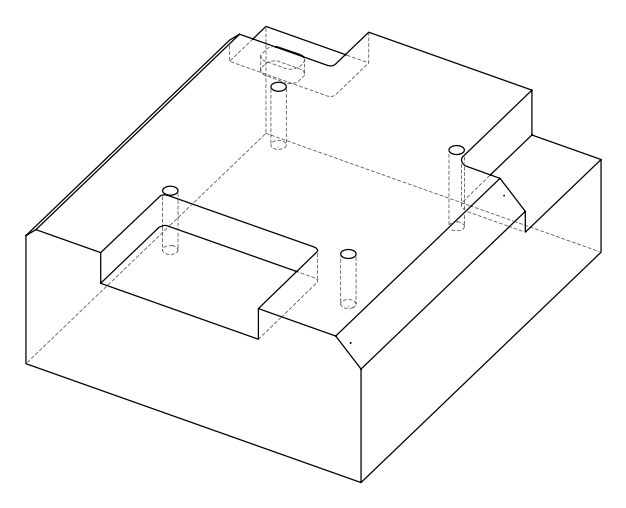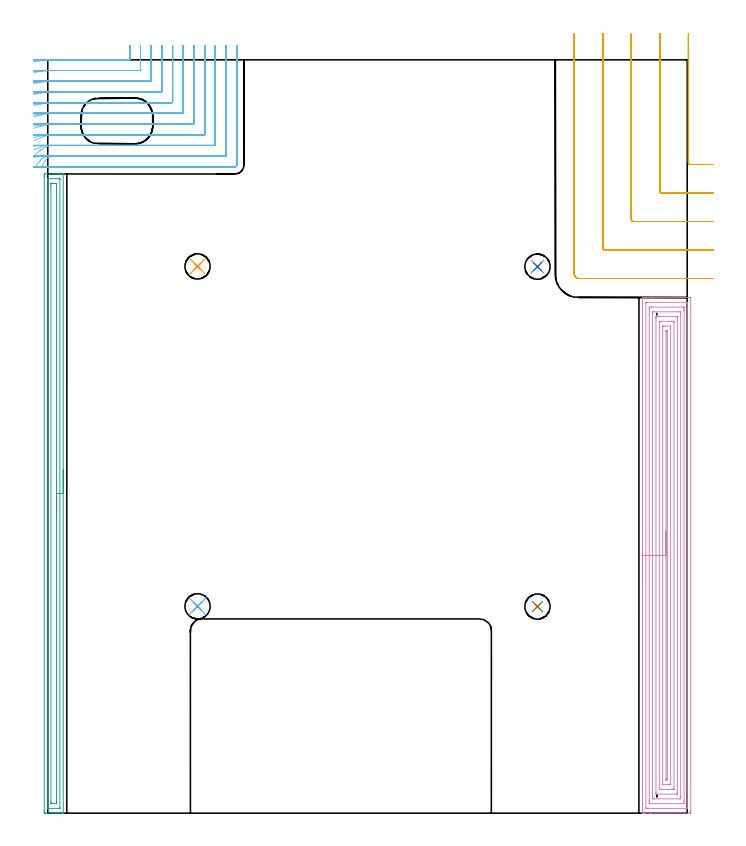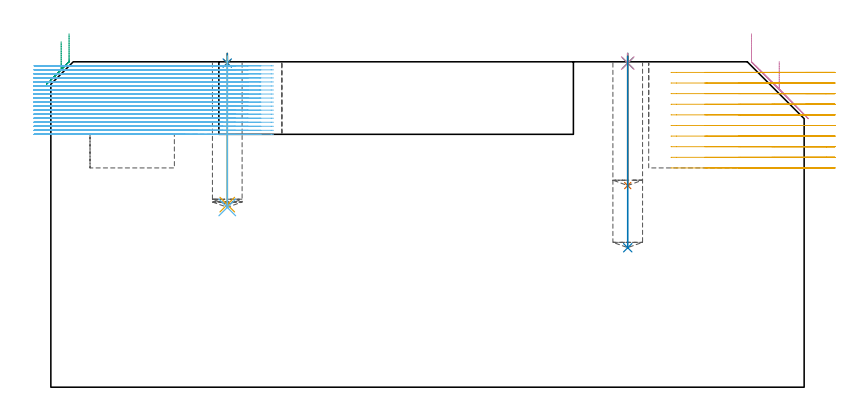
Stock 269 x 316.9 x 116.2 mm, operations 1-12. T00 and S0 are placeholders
(PLAN: 14 operations, 6 tool changes, 156.3 min)
(1 SPOT_DRILL | STEP1POCKET | NXT0321_9005460120000 | 0.03 min | 2 mm3)
(2 SPOT_DRILL_1 | STEP1POCKET_1 | NXT0321_9005460120000 | 0.03 min | 1 mm3)
(3 SPOT_DRILL_2 | STEP1POCKET_2 | NXT0321_9005460120000 | 0.03 min | 1 mm3)
(4 SPOT_DRILL_3 | STEP1POCKET_3 | NXT0321_9005460120000 | 0.03 min | 1 mm3)
(5 DRILL_BLIND_HOLE_INTO_CENTER | STEP1POCKET | NXT0301_077 | 0.21 min | 4374 mm3)
(6 DRILL_BLIND_HOLE_INTO_CENTER_1 | STEP1POCKET_1 | NXT0301_077 | 0.22 min | 4462 mm3)
(7 DRILL_BLIND_HOLE_INTO_CENTER_2 | STEP1POCKET_2 | NXT0301_077 | 0.19 min | 3776 mm3)
(8 DRILL_BLIND_HOLE_INTO_CENTER_3 | STEP1POCKET_3 | NXT0301_077 | 0.28 min | 5730 mm3)
(9 AREA_MILL | FG_CHAMFER_SURFACE | UGT0205_001 | 6.67 min | 8770 mm3)
(10 AREA_MILL_1 | FG_CHAMFER_SURFACE_1 | UGT0205_001 | 14.11 min | 46321 mm3)
(11 MILL_CORNER_NOTCH_RECTANGULAR | CORNER_NOTCH_RECTANGULAR | NXT0201_012 | Follow Part, ap 4, ae 75% | 12.64 min | 207931 mm3)
(12 MILL_CORNER_NOTCH_RECTANGULAR_1 | CORNER_NOTCH_RECTANGULAR_1 | NXT0201_008 | Follow Part, ap 1.5, ae 75% | 40.85 min | 102326 mm3)
(13 MILL_RECTANGULAR_POCKET | POCKET_RECTANGULAR_STRAIGHT | NXT0201_011 | Follow Part, ap 3, ae 75% | 0.96 min | 6366 mm3)
(14 MILL_SLOT | SLOT_PARTIAL_RECTANGULAR | NXT0201_009 | Follow Part, ap 2, ae 75% | 80.05 min | 267668 mm3)
(TOOL NXT0321_9005460120000 | NC Spot Drill, 142deg, 12mm, Carbide, Uncoated | D12 PA142 FL30 Z2)
(TOOL NXT0301_077 | Carbide Drill 10.6mm [860.1-1060-053A1-MM 2214] | D10.6 PA140 FL71 Z2)
(TOOL UGT0205_001 | Chamfer Mill 20 x 3 x 45 deg. | D20 FL50 Z2)
(TOOL NXT0201_012 | ENDMILL 16mm [2P460-1600-NA 1630] | D16 FL38 Z6)
(TOOL NXT0201_008 | ENDMILL 6mm [2P460-0600-NA 1630] | D6 FL26 Z6)
(TOOL NXT0201_011 | ENDMILL 12mm [2P460-1200-NA 1630] | D12 FL38 Z6)
(TOOL NXT0201_009 | ENDMILL 8mm [2P460-0800-NA 1630] | D8 FL26 Z6)
(OP 1 SPOT_DRILL)
G17 G21 G94 G90
T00 M6
G54
G17 G0 G90 X63. Y230. S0 M3
G43 Z126.2 H0
G94 G81 G98 Z115.744 F250. R119.2
G80
M5
M2
(OP 2 SPOT_DRILL_1)
G17 G21 G94 G90
T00 M6
G54
G17 G0 G90 X63. Y87. S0 M3
G43 Z126.2 H0
G94 G81 G98 Z115.744 F250. R119.2
G80
M5
M2
(OP 3 SPOT_DRILL_2)
G17 G21 G94 G90
T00 M6
G54
G17 G0 G90 X206. Y86.9 S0 M3
G43 Z126.2 H0
G94 G81 G98 Z115.744 F250. R119.2
G80
M5
M2
(OP 4 SPOT_DRILL_3)
G17 G21 G94 G90
T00 M6
G54
G17 G0 G90 X206. Y229.9 S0 M3
G43 Z126.2 H0
G94 G81 G98 Z115.744 F250. R119.2
G80
M5
M2
(OP 5 DRILL_BLIND_HOLE_INTO_CENTER)
G17 G21 G94 G90
T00 M6
G54
G17 G0 G90 X63. Y230. S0 M3
G43 Z126.2 H1
G94 G81 G98 Z65.2 F250. R118.2
G80
M5
M2
(OP 6 DRILL_BLIND_HOLE_INTO_CENTER_1)
G17 G21 G94 G90
T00 M6
G54
G17 G0 G90 X63. Y87. S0 M3
G43 Z126.2 H1
G94 G81 G98 Z64.2 F250. R118.2
G80
M5
M2
(OP 7 DRILL_BLIND_HOLE_INTO_CENTER_2)
G17 G21 G94 G90
T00 M6
G54
G17 G0 G90 X206. Y86.9 S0 M3
G43 Z126.2 H1
G94 G81 G98 Z72. F250. R118.2
G80
M5
M2
(OP 8 DRILL_BLIND_HOLE_INTO_CENTER_3)
G17 G21 G94 G90
T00 M6
G54
G17 G0 G90 X206. Y229.9 S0 M3
G43 Z126.2 H1
G94 G81 G98 Z49.8 F250. R118.2
G80
M5
M2
(OP 9 AREA_MILL)
G17 G21 G94 G90
T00 M6
G54
G17 G0 G90 X6.5 Y144.45 S1061 M3
G43 Z126.2 H0
G94 G1 Y144.412 Z125.328 F250.
Y144.298 Z124.463
Y144.109 Z123.612
Y143.847 Z122.78
Y143.513 Z121.974
Y143.11 Z121.2
Y142.641 Z120.464
Y142.11 Z119.772
Y141.521 Z119.129
Y140.878 Z118.539
Y140.186 Z118.008
Y139.45 Z117.54
Y138.676 Z117.137
Y137.87 Z116.803
Y137.038 Z116.541
Y136.186 Z116.352
Y135.322 Z116.238
Y134.45 Z116.2
Y0.157
X6.497 Y0.008 Z116.188
X6.491 Y0.007 Z116.181
X6.169 Y0. Z115.868
X5.771 Z115.47
X5.148 Z114.843
X3.954 Z113.651
X3.383 Z113.077
X-1.031 Y0.001 Z108.666
X-1.26 Y0.004 Z108.437
X-1.491 Y0.009 Z108.206
X-1.495 Y0.134 Z108.203
X-1.499 Y0.603 Z108.201
X-1.5 Y1.078 Z108.2
Y267.878
X-1.499 Y268.297 Z108.201
X-1.495 Y268.766 Z108.203
X-1.492 Y268.891 Z108.206
X-1.031 Y268.9 Z108.666
X3.383 Z113.077
X3.954 Z113.651
X4.265 Z113.962
X4.837 Z114.533
X5.148 Z114.843
X6.169 Z115.869
X6.491 Y268.893 Z116.181
X6.497 Y268.892 Z116.188
X6.5 Y268.742 Z116.2
Y134.45
X5.086 Z114.786
Y2.181
X5.084 Y2.077 Z114.784
X5.081 Y2.027 Z114.781
X5.079 Y2.01 Z114.779
X5.033 Y2.007 Z114.733
X4.649 Y2.001 Z114.349
X0.235 Z109.935
X0.021 Y2.007 Z109.721
X-0.079 Y2.013 Z109.621
X-0.085 Y2.324 Z109.615
Y2.388
X-0.086 Y266.719 Z109.614
X-0.085 Y266.823 Z109.615
X-0.082 Y266.873 Z109.618
X-0.079 Y266.89 Z109.621
X-0.033 Y266.893 Z109.667
X0.351 Y266.899 Z110.051
X4.765 Z114.465
X4.979 Y266.893 Z114.679
X5.079 Y266.887 Z114.779
X5.085 Y266.576 Z114.785
Y266.512
X5.086 Y134.45 Z114.786
X3.671 Z113.371
Y4.773
X3.669 Y4.173 Z113.369
X3.666 Y4.028 Z113.366
X3.665 Y4.016 Z113.365
X3.654 Y4.01 Z113.354
X3.61 Y4.004 Z113.31
X3.553 Y4.001 Z113.253
X1.788 Y4. Z111.488
X1.617 Y4.002 Z111.317
X1.447 Y4.006 Z111.147
X1.339 Y4.01 Z111.039
X1.335 Y4.076 Z111.035
X1.332 Y4.173 Z111.032
X1.329 Y4.464 Z111.029
Y264.127
X1.331 Y264.727 Z111.031
X1.333 Y264.872 Z111.033
X1.335 Y264.884 Z111.035
X1.346 Y264.89 Z111.046
X1.39 Y264.896 Z111.09
X1.447 Y264.899 Z111.147
X3.212 Y264.9 Z112.912
X3.383 Y264.898 Z113.083
X3.553 Y264.894 Z113.253
X3.661 Y264.89 Z113.361
X3.665 Y264.824 Z113.365
X3.668 Y264.727 Z113.368
X3.671 Y264.436 Z113.371
Y134.45
Y133.578 Z113.41
Y132.713 Z113.523
Y131.862 Z113.712
Y131.03 Z113.975
Y130.224 Z114.308
Y129.45 Z114.711
Y128.714 Z115.18
Y128.022 Z115.711
Y127.379 Z116.3
Y126.79 Z116.944
Y126.258 Z117.636
Y125.79 Z118.371
Y125.387 Z119.145
Y125.053 Z119.951
Y124.791 Z120.783
Y124.602 Z121.635
Y124.488 Z122.5
Y124.45 Z123.371
G0 Z126.2
M5
M2
(OP 10 AREA_MILL_1)
G17 G21 G94 G90
T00 M6
G54
G17 G0 G90 X250.2 Y98.45 S1061 M3
G43 Z126.2 H0
G94 G1 Y98.488 Z125.328 F250.
Y98.602 Z124.463
Y98.791 Z123.612
Y99.053 Z122.78
Y99.387 Z121.974
Y99.79 Z121.2
Y100.258 Z120.464
Y100.79 Z119.772
Y101.379 Z119.129
Y102.022 Z118.539
Y102.714 Z118.008
Y103.45 Z117.54
Y104.224 Z117.137
Y105.03 Z116.803
Y105.862 Z116.541
Y106.713 Z116.352
Y107.578 Z116.238
Y108.45 Z116.2
Y216.755
X250.206 Y216.89 Z116.193
X250.495 Y216.9 Z115.904
X250.961 Z115.438
X251.534 Z114.86
X253.584 Z112.813
X254.179 Z112.215
X254.763 Z111.632
X270.047 Z96.35
X270.347 Y216.897 Z96.05
X270.492 Y216.89 Z95.905
X270.499 Y216.744 Z95.899
X270.5 Y216.309 Z95.9
Y1.024
X270.499 Y0.591 Z95.901
X270.495 Y0.138 Z95.903
X270.491 Y0.009 Z95.906
X270.047 Y0. Z96.35
X254.179 Z112.215
X253.584 Z112.813
X253.298 Z113.099
X251.534 Z114.86
X250.961 Z115.438
X250.653 Z115.746
X250.494 Y0.001 Z115.905
X250.206 Y0.01 Z116.193
X250.2 Y0.145 Z116.2
Y108.45
X251.614 Z114.786
Y214.526
X251.616 Y214.729 Z114.784
X251.619 Y214.83 Z114.781
X251.621 Y214.876 Z114.779
X251.631 Y214.89 Z114.769
X251.678 Y214.892 Z114.722
X252.048 Y214.899 Z114.352
X268.284 Z98.116
X268.799 Y214.897 Z97.601
X268.99 Y214.89 Z97.41
X269.079 Y214.885 Z97.321
X269.084 Y214.609 Z97.316
X269.085 Y214.526 Z97.315
X269.086 Y2.373 Z97.314
X269.084 Y2.171 Z97.316
X269.081 Y2.07 Z97.319
X269.079 Y2.023 Z97.321
X269.069 Y2.01 Z97.331
X269.022 Y2.008 Z97.378
X268.652 Y2.001 Z97.748
X252.416 Z113.984
X251.901 Y2.003 Z114.499
X251.71 Y2.01 Z114.69
X251.621 Y2.015 Z114.779
X251.616 Y2.291 Z114.784
X251.615 Y2.373 Z114.785
X251.614 Y108.45 Z114.786
X253.028 Z113.372
X253.029 Y211.852 Z113.371
Y212.123
X253.034 Y212.744 Z113.366
X253.035 Y212.871 Z113.365
X253.152 Y212.891 Z113.248
X253.298 Y212.894 Z113.102
X254.025 Y212.9 Z112.375
X254.179 Z112.221
X267.248 Z99.152
X267.402 Y212.898 Z98.998
X267.557 Y212.894 Z98.843
X267.654 Y212.89 Z98.746
X267.665 Y212.833 Z98.735
X267.667 Y212.744 Z98.733
X267.67 Y212.473 Z98.73
X267.671 Y211.852 Z98.729
X267.672 Y211.58 Z98.728
X267.671 Y5.048 Z98.729
Y4.777
X267.666 Y4.156 Z98.734
X267.665 Y4.029 Z98.735
X267.548 Y4.009 Z98.852
X267.402 Y4.006 Z98.998
X266.675 Y4. Z99.725
X266.521 Z99.879
X253.452 Z112.948
X253.298 Y4.002 Z113.102
X253.143 Y4.006 Z113.257
X253.046 Y4.01 Z113.354
X253.036 Y4.067 Z113.364
X253.033 Y4.156 Z113.367
X253.03 Y4.427 Z113.37
X253.029 Y5.048 Z113.371
Y5.32
X253.028 Y108.45 Z113.372
X254.443 Z111.957
X254.444 Y210.069 Z111.956
X254.448 Y210.689 Z111.952
X254.452 Y210.89 Z111.948
X255.121 Y210.9 Z111.279
X265.7 Z100.7
X266.062 Y210.894 Z100.338
X266.237 Y210.89 Z100.163
X266.25 Y210.793 Z100.15
X266.256 Y210.338 Z100.144
X266.257 Y210.069 Z100.143
Y209.445
Y7.097
X266.256 Y6.83 Z100.144
X266.252 Y6.211 Z100.148
X266.248 Y6.01 Z100.152
X265.579 Y6. Z100.821
X255. Z111.4
X254.638 Y6.006 Z111.762
X254.463 Y6.01 Z111.937
X254.45 Y6.107 Z111.95
X254.445 Y6.562 Z111.955
X254.443 Y6.83 Z111.957
Y7.455
Y108.45
X255.857 Z110.543
Y208.373
X255.858 Y208.459 Z110.542
X255.862 Y208.632 Z110.538
X255.873 Y208.89 Z110.527
X255.942 Y208.894 Z110.458
X256.218 Y208.899 Z110.182
X264.152 Z102.248
X264.758 Y208.89 Z101.642
X264.836 Y208.881 Z101.564
X264.841 Y208.545 Z101.559
X264.843 Y208.373 Z101.557
Y8.527
X264.842 Y8.441 Z101.558
X264.838 Y8.268 Z101.562
X264.827 Y8.01 Z101.573
X264.758 Y8.006 Z101.642
X264.482 Y8.001 Z101.918
X256.548 Z109.852
X255.942 Y8.01 Z110.458
X255.864 Y8.019 Z110.536
X255.859 Y8.355 Z110.541
X255.857 Y8.527 Z110.543
Y108.45
X257.271 Z109.129
Y206.504
X257.272 Y206.723 Z109.128
X257.275 Y206.833 Z109.125
X257.278 Y206.88 Z109.122
X257.322 Y206.892 Z109.078
X257.705 Y206.898 Z108.695
X258.195 Y206.9 Z108.205
X261.721 Z104.679
X262.603 Z103.797
X262.995 Y206.897 Z103.405
X263.386 Y206.89 Z103.014
X263.422 Y206.882 Z102.978
X263.425 Y206.845 Z102.975
X263.428 Y206.767 Z102.972
X263.429 Y206.65 Z102.971
Y206.504
Y10.396
X263.428 Y10.177 Z102.972
X263.425 Y10.067 Z102.975
X263.422 Y10.02 Z102.978
X263.378 Y10.008 Z103.022
X262.995 Y10.002 Z103.405
X262.505 Y10. Z103.895
X258.979 Z107.421
X258.097 Z108.303
X257.705 Y10.003 Z108.695
X257.314 Y10.01 Z109.086
X257.278 Y10.017 Z109.122
X257.275 Y10.055 Z109.125
X257.272 Y10.133 Z109.128
X257.271 Y10.25 Z109.129
Y10.396
Y108.45
X258.685 Z107.715
X258.686 Y204.721 Z107.714
X258.687 Y204.82 Z107.713
X258.69 Y204.868 Z107.71
X258.691 Y204.885 Z107.709
X258.761 Y204.89 Z107.639
X259.115 Y204.897 Z107.285
X259.292 Y204.9 Z107.108
X261.937 Y204.899 Z104.463
X261.982 Y204.895 Z104.418
X261.991 Y204.892 Z104.409
X262.008 Y204.878 Z104.392
X262.011 Y204.824 Z104.389
X262.013 Y204.721 Z104.387
X262.015 Y203.929 Z104.385
X262.014 Y12.179 Z104.386
X262.013 Y12.08 Z104.387
X262.01 Y12.032 Z104.39
X262.009 Y12.015 Z104.391
X261.939 Y12.01 Z104.461
X261.585 Y12.003 Z104.815
X261.408 Y12. Z104.992
X258.763 Y12.001 Z107.637
X258.718 Y12.005 Z107.682
X258.709 Y12.008 Z107.691
X258.692 Y12.022 Z107.708
X258.689 Y12.076 Z107.711
X258.687 Y12.179 Z107.713
X258.685 Y12.971 Z107.715
Y108.45
X260.1 Z106.3
Y202.553
X260.101 Y202.722 Z106.299
X260.104 Y202.857 Z106.296
X260.107 Y202.892 Z106.293
X260.114 Y202.894 Z106.286
X260.139 Y202.897 Z106.261
X260.35 Y202.9 Z106.05
X260.388 Z106.012
X260.55 Y202.893 Z105.85
X260.587 Y202.89 Z105.813
X260.594 Y202.872 Z105.806
X260.598 Y202.844 Z105.802
X260.6 Y202.813 Z105.8
Y14.346
X260.599 Y14.178 Z105.801
X260.596 Y14.043 Z105.804
X260.593 Y14.008 Z105.807
X260.586 Y14.006 Z105.814
X260.561 Y14.003 Z105.839
X260.35 Y14. Z106.05
X260.312 Z106.088
X260.15 Y14.007 Z106.25
X260.113 Y14.01 Z106.287
X260.106 Y14.028 Z106.294
X260.102 Y14.056 Z106.298
X260.1 Y14.087 Z106.3
Y108.45
Y109.322 Z106.339
Y110.186 Z106.452
Y111.038 Z106.641
Y111.87 Z106.904
Y112.676 Z107.237
Y113.45 Z107.64
Y114.186 Z108.109
Y114.878 Z108.64
Y115.521 Z109.229
Y116.11 Z109.873
Y116.642 Z110.565
Y117.11 Z111.3
Y117.513 Z112.074
Y117.847 Z112.88
Y118.109 Z113.712
Y118.298 Z114.564
Y118.412 Z115.429
Y118.45 Z116.3
G0 Z126.2
M5
M2
(OP 11 MILL_CORNER_NOTCH_RECTANGULAR)
G17 G21 G94 G90
T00 M6
G54
G17 G0 G90 X269.5 Y327.884 S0 M3
G43 Z126.2 H1
Z112.41
G94 G1 Y324.884 F250.
Y273.695 F500.
G3 X270.295 Y272.9 R0.8
G1 X276.746
X277. Y272.899
X280. Y272.883 F250.
G0 Z126.2
X257.5 Y327.9
Z112.41
G1 Y324.9
Y261.696 F500.
G3 X258.296 Y260.9 R0.8
G1 X276.746
X277. Y260.899
X280. Y260.878 F250.
G0 Z126.2
X245.5 Y327.9
Z112.41
G1 Y324.9
Y249.696 F500.
G3 X246.296 Y248.9 R0.8
G1 X276.746
G2 X277. Y248.899 R24.
G1 X280. Y248.867 F250.
G0 Z126.2
X233.5 Y327.9
Z112.41
G1 Y324.9
Y237.696 F500.
G3 X234.296 Y236.9 R0.8
G1 X276.746
G2 X277. Y236.897 R12.
G1 X279.999 Y236.834 F250.
G0 Z126.2
X221.5 Y327.9
Z112.41
G1 Y324.9
Y226.8 F500.
G3 X223.4 Y224.9 R1.9
G1 X276.746
X279.746 F250.
G0 Z126.2
X269.5 Y327.884
Z108.62
G1 Y324.884
Y273.695 F500.
G3 X270.295 Y272.9 R0.8
G1 X276.746
X277. Y272.899
X280. Y272.883 F250.
G0 Z126.2
X257.5 Y327.9
Z108.62
G1 Y324.9
Y261.696 F500.
G3 X258.296 Y260.9 R0.8
G1 X276.746
X277. Y260.899
X280. Y260.878 F250.
G0 Z126.2
X245.5 Y327.9
Z108.62
G1 Y324.9
Y249.696 F500.
G3 X246.296 Y248.9 R0.8
G1 X276.746
G2 X277. Y248.899 R24.
G1 X280. Y248.867 F250.
G0 Z126.2
X233.5 Y327.9
Z108.62
G1 Y324.9
Y237.696 F500.
G3 X234.296 Y236.9 R0.8
G1 X276.746
G2 X277. Y236.897 R12.
G1 X279.999 Y236.834 F250.
G0 Z126.2
X221.5 Y327.9
Z108.62
G1 Y324.9
Y226.8 F500.
G3 X223.4 Y224.9 R1.9
G1 X276.746
X279.746 F250.
G0 Z126.2
X269.5 Y327.884
Z104.83
G1 Y324.884
Y273.695 F500.
G3 X270.295 Y272.9 R0.8
G1 X276.757
X277. Y272.899
X280. Y272.884 F250.
G0 Z126.2
X257.5 Y327.9
Z104.83
G1 Y324.9
Y261.696 F500.
G3 X258.296 Y260.9 R0.8
G1 X276.757
X277. Y260.899
X280. Y260.879 F250.
G0 Z126.2
X245.5 Y327.9
Z104.83
G1 Y324.9
Y249.696 F500.
G3 X246.296 Y248.9 R0.8
G1 X276.757
G2 X277. Y248.899 R24.
G1 X280. Y248.868 F250.
G0 Z126.2
X233.5 Y327.9
Z104.83
G1 Y324.9
Y237.696 F500.
G3 X234.296 Y236.9 R0.8
G1 X276.757
G2 X277. Y236.898 R12.
G1 X279.999 Y236.837 F250.
G0 Z126.2
X221.5 Y327.9
Z104.83
G1 Y324.9
Y226.8 F500.
G3 X223.4 Y224.9 R1.9
G1 X276.757
X279.757 F250.
G0 Z126.2
X269.5 Y327.884
Z101.04
G1 Y324.884
Y273.695 F500.
G3 X270.295 Y272.9 R0.8
G1 X277.
X280. F250.
G0 Z126.2
X257.5 Y327.9
Z101.04
G1 Y324.9
Y261.696 F500.
G3 X258.296 Y260.9 R0.8
G1 X277.
X280. F250.
G0 Z126.2
X245.5 Y327.9
Z101.04
G1 Y324.9
Y249.696 F500.
G3 X246.296 Y248.9 R0.8
G1 X277.
X280. F250.
G0 Z126.2
X233.5 Y327.9
Z101.04
G1 Y324.9
Y237.696 F500.
G3 X234.296 Y236.9 R0.8
G1 X277.
X280. F250.
G0 Z126.2
X221.5 Y327.9
Z101.04
G1 Y324.9
Y226.8 F500.
G3 X223.4 Y224.9 R1.9
G1 X277.
X280. F250.
G0 Z126.2
X269.5 Y327.884
Z97.25
G1 Y324.884
Y273.695 F500.
G3 X270.295 Y272.9 R0.8
G1 X277.
X280. F250.
G0 Z126.2
X257.5 Y327.9
Z97.25
G1 Y324.9
Y261.696 F500.
G3 X258.296 Y260.9 R0.8
G1 X277.
X280. F250.
G0 Z126.2
X245.5 Y327.9
Z97.25
G1 Y324.9
Y249.696 F500.
G3 X246.296 Y248.9 R0.8
G1 X277.
X280. F250.
G0 Z126.2
X233.5 Y327.9
Z97.25
G1 Y324.9
Y237.696 F500.
G3 X234.296 Y236.9 R0.8
G1 X277.
X280. F250.
G0 Z126.2
X221.5 Y327.9
Z97.25
G1 Y324.9
Y226.8 F500.
G3 X223.4 Y224.9 R1.9
G1 X277.
X280. F250.
G0 Z126.2
X269.5 Y327.884
Z93.46
G1 Y324.884
Y273.695 F500.
G3 X270.295 Y272.9 R0.8
G1 X277.
X280. F250.
G0 Z126.2
X257.5 Y327.9
Z93.46
G1 Y324.9
Y261.696 F500.
G3 X258.296 Y260.9 R0.8
G1 X277.
X280. F250.
G0 Z126.2
X245.5 Y327.9
Z93.46
G1 Y324.9
Y249.696 F500.
G3 X246.296 Y248.9 R0.8
G1 X277.
X280. F250.
G0 Z126.2
X233.5 Y327.9
Z93.46
G1 Y324.9
Y237.696 F500.
G3 X234.296 Y236.9 R0.8
G1 X277.
X280. F250.
G0 Z126.2
X221.5 Y327.9
Z93.46
G1 Y324.9
Y226.8 F500.
G3 X223.4 Y224.9 R1.9
G1 X277.
X280. F250.
G0 Z126.2
X269.5 Y327.884
Z89.67
G1 Y324.884
Y273.695 F500.
G3 X270.295 Y272.9 R0.8
G1 X277.
X280. F250.
G0 Z126.2
X257.5 Y327.9
Z89.67
G1 Y324.9
Y261.696 F500.
G3 X258.296 Y260.9 R0.8
G1 X277.
X280. F250.
G0 Z126.2
X245.5 Y327.9
Z89.67
G1 Y324.9
Y249.696 F500.
G3 X246.296 Y248.9 R0.8
G1 X277.
X280. F250.
G0 Z126.2
X233.5 Y327.9
Z89.67
G1 Y324.9
Y237.696 F500.
G3 X234.296 Y236.9 R0.8
G1 X277.
X280. F250.
G0 Z126.2
X221.5 Y327.9
Z89.67
G1 Y324.9
Y226.8 F500.
G3 X223.4 Y224.9 R1.9
G1 X277.
X280. F250.
G0 Z126.2
X269.5 Y327.884
Z85.88
G1 Y324.884
Y273.695 F500.
G3 X270.295 Y272.9 R0.8
G1 X277.
X280. F250.
G0 Z126.2
X257.5 Y327.9
Z85.88
G1 Y324.9
Y261.696 F500.
G3 X258.296 Y260.9 R0.8
G1 X277.
X280. F250.
G0 Z126.2
X245.5 Y327.9
Z85.88
G1 Y324.9
Y249.696 F500.
G3 X246.296 Y248.9 R0.8
G1 X277.
X280. F250.
G0 Z126.2
X233.5 Y327.9
Z85.88
G1 Y324.9
Y237.696 F500.
G3 X234.296 Y236.9 R0.8
G1 X277.
X280. F250.
G0 Z126.2
X221.5 Y327.9
Z85.88
G1 Y324.9
Y226.8 F500.
G3 X223.4 Y224.9 R1.9
G1 X277.
X280. F250.
G0 Z126.2
X269.5 Y327.884
Z82.09
G1 Y324.884
Y273.695 F500.
G3 X270.295 Y272.9 R0.8
G1 X277.
X280. F250.
G0 Z126.2
X257.5 Y327.9
Z82.09
G1 Y324.9
Y261.696 F500.
G3 X258.296 Y260.9 R0.8
G1 X277.
X280. F250.
G0 Z126.2
X245.5 Y327.9
Z82.09
G1 Y324.9
Y249.696 F500.
G3 X246.296 Y248.9 R0.8
G1 X277.
X280. F250.
G0 Z126.2
X233.5 Y327.9
Z82.09
G1 Y324.9
Y237.696 F500.
G3 X234.296 Y236.9 R0.8
G1 X277.
X280. F250.
G0 Z126.2
X221.5 Y327.9
Z82.09
G1 Y324.9
Y226.8 F500.
G3 X223.4 Y224.9 R1.9
G1 X277.
X280. F250.
G0 Z126.2
X269.5 Y327.884
Z78.3
G1 Y324.884
Y273.695 F500.
G3 X270.295 Y272.9 R0.8
G1 X277.
X280. F250.
G0 Z126.2
X257.5 Y327.9
Z78.3
G1 Y324.9
Y261.696 F500.
G3 X258.296 Y260.9 R0.8
G1 X277.
X280. F250.
G0 Z126.2
X245.5 Y327.9
Z78.3
G1 Y324.9
Y249.696 F500.
G3 X246.296 Y248.9 R0.8
G1 X277.
X280. F250.
G0 Z126.2
X233.5 Y327.9
Z78.3
G1 Y324.9
Y237.696 F500.
G3 X234.296 Y236.9 R0.8
G1 X277.
X280. F250.
G0 Z126.2
X221.5 Y327.9
Z78.3
G1 Y324.9
Y226.8 F500.
G3 X223.4 Y224.9 R1.9
G1 X277.
X280. F250.
G0 Z126.2
M5
M2
(OP 12 MILL_CORNER_NOTCH_RECTANGULAR_1)
G17 G21 G94 G90
T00 M6
G54
G17 G0 G90 X-5.977 Y316.183 S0 M3
G43 Z126.2 H1
Z114.761
G94 G1 X-3. Y316.554 F250.
G2 X2.567 Y316.9 R45. F500.
G1 X34.204
G3 X34.5 Y317.196 R0.3
G1 Y319.9
Y322.9 F250.
G0 Z126.2
X-5.972 Y311.603
Z114.761
G1 X-3. Y312.016
G2 X2.567 Y312.4 R40.5 F500.
G1 X38.703
G3 X39. Y312.697 R0.3
G1 Y319.9
Y322.9 F250.
G0 Z126.2
X-5.964 Y307.003
Z114.761
G1 X-3. Y307.467
G2 X2.567 Y307.9 R36. F500.
G1 X43.203
G3 X43.5 Y308.197 R0.3
G1 Y319.9
Y322.9 F250.
G0 Z126.2
X-5.953 Y302.374
Z114.761
G1 X-3. Y302.904
G2 X2.567 Y303.4 R31.5 F500.
G1 X47.703
G3 X48. Y303.697 R0.3
G1 Y319.9
Y322.9 F250.
G0 Z126.2
X-5.936 Y297.701
Z114.761
G1 X-3. Y298.32
G2 X2.567 Y298.9 R27. F500.
G1 X52.203
G3 X52.5 Y299.197 R0.3
G1 Y319.9
Y322.9 F250.
G0 Z126.2
X-5.907 Y292.958
Z114.761
G1 X-3. Y293.7
G2 X2.567 Y294.4 R22.5 F500.
G1 X56.703
G3 X57. Y294.697 R0.3
G1 Y319.9
Y322.9 F250.
G0 Z126.2
X-5.853 Y288.09
Z114.761
G1 X-3. Y289.017
G2 X2.567 Y289.9 R18. F500.
G1 X61.203
G3 X61.5 Y290.197 R0.3
G1 Y319.9
Y322.9 F250.
G0 Z126.2
X-5.733 Y282.961
Z114.761
G1 X-3. Y284.199
G2 X2.567 Y285.4 R13.5 F500.
G1 X65.703
G3 X66. Y285.697 R0.3
G1 Y319.9
Y322.9 F250.
G0 Z126.2
X-5.357 Y277.116
Z114.761
G1 X-3. Y278.971
G2 X2.567 Y280.9 R9. F500.
G1 X70.202
G3 X70.5 Y281.198 R0.3
G1 Y319.9
Y322.9 F250.
G0 Z126.2
X-2.828 Y271.518
Z114.761
G1 X-1.344 Y274.126
G2 X2.567 Y276.4 R4.5 F500.
G1 X74.702
G3 X75. Y276.698 R0.3
G1 Y319.9
Y322.9 F250.
G0 Z126.2
X-0.433 Y271.9
Z114.761
G1 X2.567
X78.7 F500.
G3 X79.5 Y272.7 R0.8
G1 Y319.9
Y322.9 F250.
G0 Z126.2
X-5.991 Y316.53
Z113.322
G1 X-3. Y316.764
G2 X0.499 Y316.9 R45. F500.
G1 X34.204
G3 X34.5 Y317.196 R0.3
G1 Y319.9
Y322.9 F250.
G0 Z126.2
X-5.989 Y311.989
Z113.322
G1 X-3. Y312.249
G2 X0.499 Y312.4 R40.5 F500.
G1 X38.703
G3 X39. Y312.697 R0.3
G1 Y319.9
Y322.9 F250.
G0 Z126.2
X-5.986 Y307.438
Z113.322
G1 X-3. Y307.73
G2 X0.499 Y307.9 R36. F500.
G1 X43.203
G3 X43.5 Y308.197 R0.3
G1 Y319.9
Y322.9 F250.
G0 Z126.2
X-5.981 Y302.872
Z113.322
G1 X-3. Y303.205
G2 X0.499 Y303.4 R31.5 F500.
G1 X47.703
G3 X48. Y303.697 R0.3
G1 Y319.9
Y322.9 F250.
G0 Z126.2
X-5.975 Y298.283
Z113.322
G1 X-3. Y298.672
G2 X0.499 Y298.9 R27. F500.
G1 X52.203
G3 X52.5 Y299.197 R0.3
G1 Y319.9
Y322.9 F250.
G0 Z126.2
X-5.963 Y293.66
Z113.322
G1 X-3. Y294.126
G2 X0.499 Y294.4 R22.5 F500.
G1 X56.703
G3 X57. Y294.697 R0.3
G1 Y319.9
Y322.9 F250.
G0 Z126.2
X-5.943 Y288.973
Z113.322
G1 X-3. Y289.557
G2 X0.499 Y289.9 R18. F500.
G1 X61.203
G3 X61.5 Y290.197 R0.3
G1 Y319.9
Y322.9 F250.
G0 Z126.2
X-5.897 Y284.161
Z113.322
G1 X-3. Y284.939
G2 X0.499 Y285.4 R13.5 F500.
G1 X65.703
G3 X66. Y285.697 R0.3
G1 Y319.9
Y322.9 F250.
G0 Z126.2
X-5.764 Y279.025
Z113.322
G1 X-3. Y280.192
G2 X0.499 Y280.9 R9. F500.
G1 X70.202
G3 X70.5 Y281.198 R0.3
G1 Y319.9
Y322.9 F250.
G0 Z126.2
X-4.876 Y272.494
Z113.322
G1 X-2.948 Y274.792
G2 X0.499 Y276.4 R4.5 F500.
G1 X74.702
G3 X75. Y276.698 R0.3
G1 Y319.9
Y322.9 F250.
G0 Z126.2
X-2.501 Y271.9
Z113.322
G1 X0.499
X78.7 F500.
G3 X79.5 Y272.7 R0.8
G1 Y319.9
Y322.9 F250.
G0 Z126.2
X-6. Y316.844
Z111.883
G1 X-3. Y316.894
G2 X-2.259 Y316.9 R45. F500.
G1 X34.204
G3 X34.5 Y317.196 R0.3
G1 Y319.9
Y322.9 F250.
G0 Z126.2
X-5.999 Y312.338
Z111.883
G1 X-3. Y312.393
G2 X-2.259 Y312.4 R40.5 F500.
G1 X38.703
G3 X39. Y312.697 R0.3
G1 Y319.9
Y322.9 F250.
G0 Z126.2
X-5.999 Y307.831
Z111.883
G1 X-3. Y307.892
G2 X-2.259 Y307.9 R36. F500.
G1 X43.203
G3 X43.5 Y308.197 R0.3
G1 Y319.9
Y322.9 F250.
G0 Z126.2
X-5.999 Y303.321
Z111.883
G1 X-3. Y303.391
G2 X-2.259 Y303.4 R31.5 F500.
G1 X47.703
G3 X48. Y303.697 R0.3
G1 Y319.9
Y322.9 F250.
G0 Z126.2
X-5.999 Y298.807
Z111.883
G1 X-3. Y298.89
G2 X-2.259 Y298.9 R27. F500.
G1 X52.203
G3 X52.5 Y299.197 R0.3
G1 Y319.9
Y322.9 F250.
G0 Z126.2
X-5.998 Y294.289
Z111.883
G1 X-3. Y294.388
G2 X-2.259 Y294.4 R22.5 F500.
G1 X56.703
G3 X57. Y294.697 R0.3
G1 Y319.9
Y322.9 F250.
G0 Z126.2
X-5.997 Y289.761
Z111.883
G1 X-3. Y289.885
G2 X-2.259 Y289.9 R18. F500.
G1 X61.203
G3 X61.5 Y290.197 R0.3
G1 Y319.9
Y322.9 F250.
G0 Z126.2
X-5.995 Y285.215
Z111.883
G1 X-3. Y285.38
G2 X-2.259 Y285.4 R13.5 F500.
G1 X65.703
G3 X66. Y285.697 R0.3
G1 Y319.9
Y322.9 F250.
G0 Z126.2
X-5.99 Y280.622
Z111.883
G1 X-3. Y280.869
G2 X-2.259 Y280.9 R9. F500.
G1 X70.202
G3 X70.5 Y281.198 R0.3
G1 Y319.9
Y322.9 F250.
G0 Z126.2
X-5.959 Y275.844
Z111.883
G1 X-3. Y276.338
G2 X-2.259 Y276.4 R4.5 F500.
G1 X74.702
G3 X75. Y276.698 R0.3
G1 Y319.9
Y322.9 F250.
G0 Z126.2
X-5.259 Y271.9
Z111.883
G1 X-2.259
X78.7 F500.
G3 X79.5 Y272.7 R0.8
G1 Y319.9
Y322.9 F250.
G0 Z126.2
X-6. Y316.898
Z110.444
G1 X-3. Y316.9
X-2.963 F500.
X34.204
G3 X34.5 Y317.196 R0.3
G1 Y319.9
Y322.9 F250.
G0 Z126.2
X-6. Y312.397
Z110.444
G1 X-3. Y312.4
X-2.963 F500.
X38.703
G3 X39. Y312.697 R0.3
G1 Y319.9
Y322.9 F250.
G0 Z126.2
X-6. Y307.897
Z110.444
G1 X-3. Y307.9
X-2.963 F500.
X43.203
G3 X43.5 Y308.197 R0.3
G1 Y319.9
Y322.9 F250.
G0 Z126.2
X-6. Y303.396
Z110.444
G1 X-3. Y303.4
X-2.963 F500.
X47.703
G3 X48. Y303.697 R0.3
G1 Y319.9
Y322.9 F250.
G0 Z126.2
X-6. Y298.896
Z110.444
G1 X-3. Y298.9
X-2.963 F500.
X52.203
G3 X52.5 Y299.197 R0.3
G1 Y319.9
Y322.9 F250.
G0 Z126.2
X-6. Y294.395
Z110.444
G1 X-3. Y294.4
X-2.963 F500.
X56.703
G3 X57. Y294.697 R0.3
G1 Y319.9
Y322.9 F250.
G0 Z126.2
X-6. Y289.894
Z110.444
G1 X-3. Y289.9
X-2.963 F500.
X61.203
G3 X61.5 Y290.197 R0.3
G1 Y319.9
Y322.9 F250.
G0 Z126.2
X-6. Y285.392
Z110.444
G1 X-3. Y285.4
X-2.963 F500.
X65.703
G3 X66. Y285.697 R0.3
G1 Y319.9
Y322.9 F250.
G0 Z126.2
X-6. Y280.888
Z110.444
G1 X-3. Y280.9
X-2.963 F500.
X70.202
G3 X70.5 Y281.198 R0.3
G1 Y319.9
Y322.9 F250.
G0 Z126.2
X-6. Y276.375
Z110.444
G1 X-3. Y276.4
X-2.963 F500.
X74.702
G3 X75. Y276.698 R0.3
G1 Y319.9
Y322.9 F250.
G0 Z126.2
X-5.963 Y271.9
Z110.444
G1 X-2.963
X78.7 F500.
G3 X79.5 Y272.7 R0.8
G1 Y319.9
Y322.9 F250.
G0 Z126.2
X-6. Y316.9
Z109.005
G1 X-3.
X34.204 F500.
G3 X34.5 Y317.196 R0.3
G1 Y319.9
Y322.9 F250.
G0 Z126.2
X-6. Y312.4
Z109.005
G1 X-3.
X38.703 F500.
G3 X39. Y312.697 R0.3
G1 Y319.9
Y322.9 F250.
G0 Z126.2
X-6. Y307.9
Z109.005
G1 X-3.
X43.203 F500.
G3 X43.5 Y308.197 R0.3
G1 Y319.9
Y322.9 F250.
G0 Z126.2
X-6. Y303.4
Z109.005
G1 X-3.
X47.703 F500.
G3 X48. Y303.697 R0.3
G1 Y319.9
Y322.9 F250.
G0 Z126.2
X-6. Y298.9
Z109.005
G1 X-3.
X52.203 F500.
G3 X52.5 Y299.197 R0.3
G1 Y319.9
Y322.9 F250.
G0 Z126.2
X-6. Y294.4
Z109.005
G1 X-3.
X56.703 F500.
G3 X57. Y294.697 R0.3
G1 Y319.9
Y322.9 F250.
G0 Z126.2
X-6. Y289.9
Z109.005
G1 X-3.
X61.203 F500.
G3 X61.5 Y290.197 R0.3
G1 Y319.9
Y322.9 F250.
G0 Z126.2
X-6. Y285.4
Z109.005
G1 X-3.
X65.703 F500.
G3 X66. Y285.697 R0.3
G1 Y319.9
Y322.9 F250.
G0 Z126.2
X-6. Y280.9
Z109.005
G1 X-3.
X70.202 F500.
G3 X70.5 Y281.198 R0.3
G1 Y319.9
Y322.9 F250.
G0 Z126.2
X-6. Y276.4
Z109.005
G1 X-3.
X74.702 F500.
G3 X75. Y276.698 R0.3
G1 Y319.9
Y322.9 F250.
G0 Z126.2
X-6. Y271.9
Z109.005
G1 X-3.
X78.7 F500.
G3 X79.5 Y272.7 R0.8
G1 Y319.9
Y322.9 F250.
G0 Z126.2
X-6. Y316.9
Z107.567
G1 X-3.
X34.204 F500.
G3 X34.5 Y317.196 R0.3
G1 Y319.9
Y322.9 F250.
G0 Z126.2
X-6. Y312.4
Z107.567
G1 X-3.
X38.703 F500.
G3 X39. Y312.697 R0.3
G1 Y319.9
Y322.9 F250.
G0 Z126.2
X-6. Y307.9
Z107.567
G1 X-3.
X43.203 F500.
G3 X43.5 Y308.197 R0.3
G1 Y319.9
Y322.9 F250.
G0 Z126.2
X-6. Y303.4
Z107.567
G1 X-3.
X47.703 F500.
G3 X48. Y303.697 R0.3
G1 Y319.9
Y322.9 F250.
G0 Z126.2
X-6. Y298.9
Z107.567
G1 X-3.
X52.203 F500.
G3 X52.5 Y299.197 R0.3
G1 Y319.9
Y322.9 F250.
G0 Z126.2
X-6. Y294.4
Z107.567
G1 X-3.
X56.703 F500.
G3 X57. Y294.697 R0.3
G1 Y319.9
Y322.9 F250.
G0 Z126.2
X-6. Y289.9
Z107.567
G1 X-3.
X61.203 F500.
G3 X61.5 Y290.197 R0.3
G1 Y319.9
Y322.9 F250.
G0 Z126.2
X-6. Y285.4
Z107.567
G1 X-3.
X65.703 F500.
G3 X66. Y285.697 R0.3
G1 Y319.9
Y322.9 F250.
G0 Z126.2
X-6. Y280.9
Z107.567
G1 X-3.
X70.202 F500.
G3 X70.5 Y281.198 R0.3
G1 Y319.9
Y322.9 F250.
G0 Z126.2
X-6. Y276.4
Z107.567
G1 X-3.
X74.702 F500.
G3 X75. Y276.698 R0.3
G1 Y319.9
Y322.9 F250.
G0 Z126.2
X-6. Y271.9
Z107.567
G1 X-3.
X78.7 F500.
G3 X79.5 Y272.7 R0.8
G1 Y319.9
Y322.9 F250.
G0 Z126.2
X-6. Y316.9
Z106.128
G1 X-3.
X34.204 F500.
G3 X34.5 Y317.196 R0.3
G1 Y319.9
Y322.9 F250.
G0 Z126.2
X-6. Y312.4
Z106.128
G1 X-3.
X38.703 F500.
G3 X39. Y312.697 R0.3
G1 Y319.9
Y322.9 F250.
G0 Z126.2
X-6. Y307.9
Z106.128
G1 X-3.
X43.203 F500.
G3 X43.5 Y308.197 R0.3
G1 Y319.9
Y322.9 F250.
G0 Z126.2
X-6. Y303.4
Z106.128
G1 X-3.
X47.703 F500.
G3 X48. Y303.697 R0.3
G1 Y319.9
Y322.9 F250.
G0 Z126.2
X-6. Y298.9
Z106.128
G1 X-3.
X52.203 F500.
G3 X52.5 Y299.197 R0.3
G1 Y319.9
Y322.9 F250.
G0 Z126.2
X-6. Y294.4
Z106.128
G1 X-3.
X56.703 F500.
G3 X57. Y294.697 R0.3
G1 Y319.9
Y322.9 F250.
G0 Z126.2
X-6. Y289.9
Z106.128
G1 X-3.
X61.203 F500.
G3 X61.5 Y290.197 R0.3
G1 Y319.9
Y322.9 F250.
G0 Z126.2
X-6. Y285.4
Z106.128
G1 X-3.
X65.703 F500.
G3 X66. Y285.697 R0.3
G1 Y319.9
Y322.9 F250.
G0 Z126.2
X-6. Y280.9
Z106.128
G1 X-3.
X70.202 F500.
G3 X70.5 Y281.198 R0.3
G1 Y319.9
Y322.9 F250.
G0 Z126.2
X-6. Y276.4
Z106.128
G1 X-3.
X74.702 F500.
G3 X75. Y276.698 R0.3
G1 Y319.9
Y322.9 F250.
G0 Z126.2
X-6. Y271.9
Z106.128
G1 X-3.
X78.7 F500.
G3 X79.5 Y272.7 R0.8
G1 Y319.9
Y322.9 F250.
G0 Z126.2
X-6. Y316.9
Z104.689
G1 X-3.
X34.204 F500.
G3 X34.5 Y317.196 R0.3
G1 Y319.9
Y322.9 F250.
G0 Z126.2
X-6. Y312.4
Z104.689
G1 X-3.
X38.703 F500.
G3 X39. Y312.697 R0.3
G1 Y319.9
Y322.9 F250.
G0 Z126.2
X-6. Y307.9
Z104.689
G1 X-3.
X43.203 F500.
G3 X43.5 Y308.197 R0.3
G1 Y319.9
Y322.9 F250.
G0 Z126.2
X-6. Y303.4
Z104.689
G1 X-3.
X47.703 F500.
G3 X48. Y303.697 R0.3
G1 Y319.9
Y322.9 F250.
G0 Z126.2
X-6. Y298.9
Z104.689
G1 X-3.
X52.203 F500.
G3 X52.5 Y299.197 R0.3
G1 Y319.9
Y322.9 F250.
G0 Z126.2
X-6. Y294.4
Z104.689
G1 X-3.
X56.703 F500.
G3 X57. Y294.697 R0.3
G1 Y319.9
Y322.9 F250.
G0 Z126.2
X-6. Y289.9
Z104.689
G1 X-3.
X61.203 F500.
G3 X61.5 Y290.197 R0.3
G1 Y319.9
Y322.9 F250.
G0 Z126.2
X-6. Y285.4
Z104.689
G1 X-3.
X65.703 F500.
G3 X66. Y285.697 R0.3
G1 Y319.9
Y322.9 F250.
G0 Z126.2
X-6. Y280.9
Z104.689
G1 X-3.
X70.202 F500.
G3 X70.5 Y281.198 R0.3
G1 Y319.9
Y322.9 F250.
G0 Z126.2
X-6. Y276.4
Z104.689
G1 X-3.
X74.702 F500.
G3 X75. Y276.698 R0.3
G1 Y319.9
Y322.9 F250.
G0 Z126.2
X-6. Y271.9
Z104.689
G1 X-3.
X78.7 F500.
G3 X79.5 Y272.7 R0.8
G1 Y319.9
Y322.9 F250.
G0 Z126.2
X-6. Y316.9
Z103.25
G1 X-3.
X34.204 F500.
G3 X34.5 Y317.196 R0.3
G1 Y319.9
Y322.9 F250.
G0 Z126.2
X-6. Y312.4
Z103.25
G1 X-3.
X38.703 F500.
G3 X39. Y312.697 R0.3
G1 Y319.9
Y322.9 F250.
G0 Z126.2
X-6. Y307.9
Z103.25
G1 X-3.
X43.203 F500.
G3 X43.5 Y308.197 R0.3
G1 Y319.9
Y322.9 F250.
G0 Z126.2
X-6. Y303.4
Z103.25
G1 X-3.
X47.703 F500.
G3 X48. Y303.697 R0.3
G1 Y319.9
Y322.9 F250.
G0 Z126.2
X-6. Y298.9
Z103.25
G1 X-3.
X52.203 F500.
G3 X52.5 Y299.197 R0.3
G1 Y319.9
Y322.9 F250.
G0 Z126.2
X-6. Y294.4
Z103.25
G1 X-3.
X56.703 F500.
G3 X57. Y294.697 R0.3
G1 Y319.9
Y322.9 F250.
G0 Z126.2
X-6. Y289.9
Z103.25
G1 X-3.
X61.203 F500.
G3 X61.5 Y290.197 R0.3
G1 Y319.9
Y322.9 F250.
G0 Z126.2
X-6. Y285.4
Z103.25
G1 X-3.
X65.703 F500.
G3 X66. Y285.697 R0.3
G1 Y319.9
Y322.9 F250.
G0 Z126.2
X-6. Y280.9
Z103.25
G1 X-3.
X70.202 F500.
G3 X70.5 Y281.198 R0.3
G1 Y319.9
Y322.9 F250.
G0 Z126.2
X-6. Y276.4
Z103.25
G1 X-3.
X74.702 F500.
G3 X75. Y276.698 R0.3
G1 Y319.9
Y322.9 F250.
G0 Z126.2
X-6. Y271.9
Z103.25
G1 X-3.
X78.7 F500.
G3 X79.5 Y272.7 R0.8
G1 Y319.9
Y322.9 F250.
G0 Z126.2
X-6. Y316.9
Z101.811
G1 X-3.
X34.204 F500.
G3 X34.5 Y317.196 R0.3
G1 Y319.9
Y322.9 F250.
G0 Z126.2
X-6. Y312.4
Z101.811
G1 X-3.
X38.703 F500.
G3 X39. Y312.697 R0.3
G1 Y319.9
Y322.9 F250.
G0 Z126.2
X-6. Y307.9
Z101.811
G1 X-3.
X43.203 F500.
G3 X43.5 Y308.197 R0.3
G1 Y319.9
Y322.9 F250.
G0 Z126.2
X-6. Y303.4
Z101.811
G1 X-3.
X47.703 F500.
G3 X48. Y303.697 R0.3
G1 Y319.9
Y322.9 F250.
G0 Z126.2
X-6. Y298.9
Z101.811
G1 X-3.
X52.203 F500.
G3 X52.5 Y299.197 R0.3
G1 Y319.9
Y322.9 F250.
G0 Z126.2
X-6. Y294.4
Z101.811
G1 X-3.
X56.703 F500.
G3 X57. Y294.697 R0.3
G1 Y319.9
Y322.9 F250.
G0 Z126.2
X-6. Y289.9
Z101.811
G1 X-3.
X61.203 F500.
G3 X61.5 Y290.197 R0.3
G1 Y319.9
Y322.9 F250.
G0 Z126.2
X-6. Y285.4
Z101.811
G1 X-3.
X65.703 F500.
G3 X66. Y285.697 R0.3
G1 Y319.9
Y322.9 F250.
G0 Z126.2
X-6. Y280.9
Z101.811
G1 X-3.
X70.202 F500.
G3 X70.5 Y281.198 R0.3
G1 Y319.9
Y322.9 F250.
G0 Z126.2
X-6. Y276.4
Z101.811
G1 X-3.
X74.702 F500.
G3 X75. Y276.698 R0.3
G1 Y319.9
Y322.9 F250.
G0 Z126.2
X-6. Y271.9
Z101.811
G1 X-3.
X78.7 F500.
G3 X79.5 Y272.7 R0.8
G1 Y319.9
Y322.9 F250.
G0 Z126.2
X-6. Y316.9
Z100.372
G1 X-3.
X34.204 F500.
G3 X34.5 Y317.196 R0.3
G1 Y319.9
Y322.9 F250.
G0 Z126.2
X-6. Y312.4
Z100.372
G1 X-3.
X38.703 F500.
G3 X39. Y312.697 R0.3
G1 Y319.9
Y322.9 F250.
G0 Z126.2
X-6. Y307.9
Z100.372
G1 X-3.
X43.203 F500.
G3 X43.5 Y308.197 R0.3
G1 Y319.9
Y322.9 F250.
G0 Z126.2
X-6. Y303.4
Z100.372
G1 X-3.
X47.703 F500.
G3 X48. Y303.697 R0.3
G1 Y319.9
Y322.9 F250.
G0 Z126.2
X-6. Y298.9
Z100.372
G1 X-3.
X52.203 F500.
G3 X52.5 Y299.197 R0.3
G1 Y319.9
Y322.9 F250.
G0 Z126.2
X-6. Y294.4
Z100.372
G1 X-3.
X56.703 F500.
G3 X57. Y294.697 R0.3
G1 Y319.9
Y322.9 F250.
G0 Z126.2
X-6. Y289.9
Z100.372
G1 X-3.
X61.203 F500.
G3 X61.5 Y290.197 R0.3
G1 Y319.9
Y322.9 F250.
G0 Z126.2
X-6. Y285.4
Z100.372
G1 X-3.
X65.703 F500.
G3 X66. Y285.697 R0.3
G1 Y319.9
Y322.9 F250.
G0 Z126.2
X-6. Y280.9
Z100.372
G1 X-3.
X70.202 F500.
G3 X70.5 Y281.198 R0.3
G1 Y319.9
Y322.9 F250.
G0 Z126.2
X-6. Y276.4
Z100.372
G1 X-3.
X74.702 F500.
G3 X75. Y276.698 R0.3
G1 Y319.9
Y322.9 F250.
G0 Z126.2
X-6. Y271.9
Z100.372
G1 X-3.
X78.7 F500.
G3 X79.5 Y272.7 R0.8
G1 Y319.9
Y322.9 F250.
G0 Z126.2
X-6. Y316.9
Z98.933
G1 X-3.
X34.204 F500.
G3 X34.5 Y317.196 R0.3
G1 Y319.9
Y322.9 F250.
G0 Z126.2
X-6. Y312.4
Z98.933
G1 X-3.
X38.703 F500.
G3 X39. Y312.697 R0.3
G1 Y319.9
Y322.9 F250.
G0 Z126.2
X-6. Y307.9
Z98.933
G1 X-3.
X43.203 F500.
G3 X43.5 Y308.197 R0.3
G1 Y319.9
Y322.9 F250.
G0 Z126.2
X-6. Y303.4
Z98.933
G1 X-3.
X47.703 F500.
G3 X48. Y303.697 R0.3
G1 Y319.9
Y322.9 F250.
G0 Z126.2
X-6. Y298.9
Z98.933
G1 X-3.
X52.203 F500.
G3 X52.5 Y299.197 R0.3
G1 Y319.9
Y322.9 F250.
G0 Z126.2
X-6. Y294.4
Z98.933
G1 X-3.
X56.703 F500.
G3 X57. Y294.697 R0.3
G1 Y319.9
Y322.9 F250.
G0 Z126.2
X-6. Y289.9
Z98.933
G1 X-3.
X61.203 F500.
G3 X61.5 Y290.197 R0.3
G1 Y319.9
Y322.9 F250.
G0 Z126.2
X-6. Y285.4
Z98.933
G1 X-3.
X65.702 F500.
G3 X66. Y285.697 R0.3
G1 Y319.9
Y322.9 F250.
G0 Z126.2
X-6. Y280.9
Z98.933
G1 X-3.
X70.202 F500.
G3 X70.5 Y281.198 R0.3
G1 Y319.9
Y322.9 F250.
G0 Z126.2
X-6. Y276.4
Z98.933
G1 X-3.
X74.702 F500.
G3 X75. Y276.698 R0.3
G1 Y319.9
Y322.9 F250.
G0 Z126.2
X-6. Y271.9
Z98.933
G1 X-3.
X78.7 F500.
G3 X79.5 Y272.7 R0.8
G1 Y319.9
Y322.9 F250.
G0 Z126.2
X-6. Y316.9
Z97.494
G1 X-3.
X34.204 F500.
G3 X34.5 Y317.196 R0.3
G1 Y319.9
Y322.9 F250.
G0 Z126.2
X-6. Y312.4
Z97.494
G1 X-3.
X38.703 F500.
G3 X39. Y312.697 R0.3
G1 Y319.9
Y322.9 F250.
G0 Z126.2
X-6. Y307.9
Z97.494
G1 X-3.
X43.203 F500.
G3 X43.5 Y308.197 R0.3
G1 Y319.9
Y322.9 F250.
G0 Z126.2
X-6. Y303.4
Z97.494
G1 X-3.
X47.703 F500.
G3 X48. Y303.697 R0.3
G1 Y319.9
Y322.9 F250.
G0 Z126.2
X-6. Y298.9
Z97.494
G1 X-3.
X52.203 F500.
G3 X52.5 Y299.197 R0.3
G1 Y319.9
Y322.9 F250.
G0 Z126.2
X-6. Y294.4
Z97.494
G1 X-3.
X56.703 F500.
G3 X57. Y294.697 R0.3
G1 Y319.9
Y322.9 F250.
G0 Z126.2
X-6. Y289.9
Z97.494
G1 X-3.
X61.203 F500.
G3 X61.5 Y290.197 R0.3
G1 Y319.9
Y322.9 F250.
G0 Z126.2
X-6. Y285.4
Z97.494
G1 X-3.
X65.702 F500.
G3 X66. Y285.697 R0.3
G1 Y319.9
Y322.9 F250.
G0 Z126.2
X-6. Y280.9
Z97.494
G1 X-3.
X70.202 F500.
G3 X70.5 Y281.198 R0.3
G1 Y319.9
Y322.9 F250.
G0 Z126.2
X-6. Y276.4
Z97.494
G1 X-3.
X74.702 F500.
G3 X75. Y276.698 R0.3
G1 Y319.9
Y322.9 F250.
G0 Z126.2
X-6. Y271.9
Z97.494
G1 X-3.
X78.7 F500.
G3 X79.5 Y272.7 R0.8
G1 Y319.9
Y322.9 F250.
G0 Z126.2
X-6. Y316.9
Z96.056
G1 X-3.
X34.204 F500.
G3 X34.5 Y317.196 R0.3
G1 Y319.9
Y322.9 F250.
G0 Z126.2
X-6. Y312.4
Z96.056
G1 X-3.
X38.703 F500.
G3 X39. Y312.697 R0.3
G1 Y319.9
Y322.9 F250.
G0 Z126.2
X-6. Y307.9
Z96.056
G1 X-3.
X43.203 F500.
G3 X43.5 Y308.197 R0.3
G1 Y319.9
Y322.9 F250.
G0 Z126.2
X-6. Y303.4
Z96.056
G1 X-3.
X47.703 F500.
G3 X48. Y303.697 R0.3
G1 Y319.9
Y322.9 F250.
G0 Z126.2
X-6. Y298.9
Z96.056
G1 X-3.
X52.203 F500.
G3 X52.5 Y299.197 R0.3
G1 Y319.9
Y322.9 F250.
G0 Z126.2
X-6. Y294.4
Z96.056
G1 X-3.
X56.703 F500.
G3 X57. Y294.697 R0.3
G1 Y319.9
Y322.9 F250.
G0 Z126.2
X-6. Y289.9
Z96.056
G1 X-3.
X61.203 F500.
G3 X61.5 Y290.197 R0.3
G1 Y319.9
Y322.9 F250.
G0 Z126.2
X-6. Y285.4
Z96.056
G1 X-3.
X65.702 F500.
G3 X66. Y285.697 R0.3
G1 Y319.9
Y322.9 F250.
G0 Z126.2
X-6. Y280.9
Z96.056
G1 X-3.
X70.202 F500.
G3 X70.5 Y281.198 R0.3
G1 Y319.9
Y322.9 F250.
G0 Z126.2
X-6. Y276.4
Z96.056
G1 X-3.
X74.702 F500.
G3 X75. Y276.698 R0.3
G1 Y319.9
Y322.9 F250.
G0 Z126.2
X-6. Y271.9
Z96.056
G1 X-3.
X78.7 F500.
G3 X79.5 Y272.7 R0.8
G1 Y319.9
Y322.9 F250.
G0 Z126.2
X-6. Y316.9
Z94.617
G1 X-3.
X34.204 F500.
G3 X34.5 Y317.196 R0.3
G1 Y319.9
Y322.9 F250.
G0 Z126.2
X-6. Y312.4
Z94.617
G1 X-3.
X38.703 F500.
G3 X39. Y312.697 R0.3
G1 Y319.9
Y322.9 F250.
G0 Z126.2
X-6. Y307.9
Z94.617
G1 X-3.
X43.203 F500.
G3 X43.5 Y308.197 R0.3
G1 Y319.9
Y322.9 F250.
G0 Z126.2
X-6. Y303.4
Z94.617
G1 X-3.
X47.703 F500.
G3 X48. Y303.697 R0.3
G1 Y319.9
Y322.9 F250.
G0 Z126.2
X-6. Y298.9
Z94.617
G1 X-3.
X52.203 F500.
G3 X52.5 Y299.197 R0.3
G1 Y319.9
Y322.9 F250.
G0 Z126.2
X-6. Y294.4
Z94.617
G1 X-3.
X56.703 F500.
G3 X57. Y294.697 R0.3
G1 Y319.9
Y322.9 F250.
G0 Z126.2
X-6. Y289.9
Z94.617
G1 X-3.
X61.203 F500.
G3 X61.5 Y290.197 R0.3
G1 Y319.9
Y322.9 F250.
G0 Z126.2
X-6. Y285.4
Z94.617
G1 X-3.
X65.702 F500.
G3 X66. Y285.697 R0.3
G1 Y319.9
Y322.9 F250.
G0 Z126.2
X-6. Y280.9
Z94.617
G1 X-3.
X70.202 F500.
G3 X70.5 Y281.198 R0.3
G1 Y319.9
Y322.9 F250.
G0 Z126.2
X-6. Y276.4
Z94.617
G1 X-3.
X74.702 F500.
G3 X75. Y276.698 R0.3
G1 Y319.9
Y322.9 F250.
G0 Z126.2
X-6. Y271.9
Z94.617
G1 X-3.
X78.7 F500.
G3 X79.5 Y272.7 R0.8
G1 Y319.9
Y322.9 F250.
G0 Z126.2
X-6. Y316.9
Z93.178
G1 X-3.
X34.204 F500.
G3 X34.5 Y317.196 R0.3
G1 Y319.9
Y322.9 F250.
G0 Z126.2
X-6. Y312.4
Z93.178
G1 X-3.
X38.703 F500.
G3 X39. Y312.697 R0.3
G1 Y319.9
Y322.9 F250.
G0 Z126.2
X-6. Y307.9
Z93.178
G1 X-3.
X43.203 F500.
G3 X43.5 Y308.197 R0.3
G1 Y319.9
Y322.9 F250.
G0 Z126.2
X-6. Y303.4
Z93.178
G1 X-3.
X47.703 F500.
G3 X48. Y303.697 R0.3
G1 Y319.9
Y322.9 F250.
G0 Z126.2
X-6. Y298.9
Z93.178
G1 X-3.
X52.203 F500.
G3 X52.5 Y299.197 R0.3
G1 Y319.9
Y322.9 F250.
G0 Z126.2
X-6. Y294.4
Z93.178
G1 X-3.
X56.703 F500.
G3 X57. Y294.697 R0.3
G1 Y319.9
Y322.9 F250.
G0 Z126.2
X-6. Y289.9
Z93.178
G1 X-3.
X61.203 F500.
G3 X61.5 Y290.197 R0.3
G1 Y319.9
Y322.9 F250.
G0 Z126.2
X-6. Y285.4
Z93.178
G1 X-3.
X65.702 F500.
G3 X66. Y285.697 R0.3
G1 Y319.9
Y322.9 F250.
G0 Z126.2
X-6. Y280.9
Z93.178
G1 X-3.
X70.202 F500.
G3 X70.5 Y281.198 R0.3
G1 Y319.9
Y322.9 F250.
G0 Z126.2
X-6. Y276.4
Z93.178
G1 X-3.
X74.702 F500.
G3 X75. Y276.698 R0.3
G1 Y319.9
Y322.9 F250.
G0 Z126.2
X-6. Y271.9
Z93.178
G1 X-3.
X78.7 F500.
G3 X79.5 Y272.7 R0.8
G1 Y319.9
Y322.9 F250.
G0 Z126.2
X-6. Y316.9
Z91.739
G1 X-3.
X34.204 F500.
G3 X34.5 Y317.196 R0.3
G1 Y319.9
Y322.9 F250.
G0 Z126.2
X-6. Y312.4
Z91.739
G1 X-3.
X38.703 F500.
G3 X39. Y312.697 R0.3
G1 Y319.9
Y322.9 F250.
G0 Z126.2
X-6. Y307.9
Z91.739
G1 X-3.
X43.203 F500.
G3 X43.5 Y308.197 R0.3
G1 Y319.9
Y322.9 F250.
G0 Z126.2
X-6. Y303.4
Z91.739
G1 X-3.
X47.703 F500.
G3 X48. Y303.697 R0.3
G1 Y319.9
Y322.9 F250.
G0 Z126.2
X-6. Y298.9
Z91.739
G1 X-3.
X52.203 F500.
G3 X52.5 Y299.197 R0.3
G1 Y319.9
Y322.9 F250.
G0 Z126.2
X-6. Y294.4
Z91.739
G1 X-3.
X56.703 F500.
G3 X57. Y294.697 R0.3
G1 Y319.9
Y322.9 F250.
G0 Z126.2
X-6. Y289.9
Z91.739
G1 X-3.
X61.203 F500.
G3 X61.5 Y290.197 R0.3
G1 Y319.9
Y322.9 F250.
G0 Z126.2
X-6. Y285.4
Z91.739
G1 X-3.
X65.702 F500.
G3 X66. Y285.697 R0.3
G1 Y319.9
Y322.9 F250.
G0 Z126.2
X-6. Y280.9
Z91.739
G1 X-3.
X70.202 F500.
G3 X70.5 Y281.198 R0.3
G1 Y319.9
Y322.9 F250.
G0 Z126.2
X-6. Y276.4
Z91.739
G1 X-3.
X74.702 F500.
G3 X75. Y276.698 R0.3
G1 Y319.9
Y322.9 F250.
G0 Z126.2
X-6. Y271.9
Z91.739
G1 X-3.
X78.7 F500.
G3 X79.5 Y272.7 R0.8
G1 Y319.9
Y322.9 F250.
G0 Z126.2
X-6. Y316.9
Z90.3
G1 X-3.
X34.204 F500.
G3 X34.5 Y317.196 R0.3
G1 Y319.9
Y322.9 F250.
G0 Z126.2
X-6. Y312.4
Z90.3
G1 X-3.
X38.703 F500.
G3 X39. Y312.697 R0.3
G1 Y319.9
Y322.9 F250.
G0 Z126.2
X-6. Y307.9
Z90.3
G1 X-3.
X43.203 F500.
G3 X43.5 Y308.197 R0.3
G1 Y319.9
Y322.9 F250.
G0 Z126.2
X-6. Y303.4
Z90.3
G1 X-3.
X47.703 F500.
G3 X48. Y303.697 R0.3
G1 Y319.9
Y322.9 F250.
G0 Z126.2
X-6. Y298.9
Z90.3
G1 X-3.
X52.203 F500.
G3 X52.5 Y299.197 R0.3
G1 Y319.9
Y322.9 F250.
G0 Z126.2
X-6. Y294.4
Z90.3
G1 X-3.
X56.703 F500.
G3 X57. Y294.697 R0.3
G1 Y319.9
Y322.9 F250.
G0 Z126.2
X-6. Y289.9
Z90.3
G1 X-3.
X61.203 F500.
G3 X61.5 Y290.197 R0.3
G1 Y319.9
Y322.9 F250.
G0 Z126.2
X-6. Y285.4
Z90.3
G1 X-3.
X65.702 F500.
G3 X66. Y285.697 R0.3
G1 Y319.9
Y322.9 F250.
G0 Z126.2
X-6. Y280.9
Z90.3
G1 X-3.
X70.202 F500.
G3 X70.5 Y281.198 R0.3
G1 Y319.9
Y322.9 F250.
G0 Z126.2
X-6. Y276.4
Z90.3
G1 X-3.
X74.702 F500.
G3 X75. Y276.698 R0.3
G1 Y319.9
Y322.9 F250.
G0 Z126.2
X-6. Y271.9
Z90.3
G1 X-3.
X78.7 F500.
G3 X79.5 Y272.7 R0.8
G1 Y319.9
Y322.9 F250.
G0 Z126.2
M5
M2
